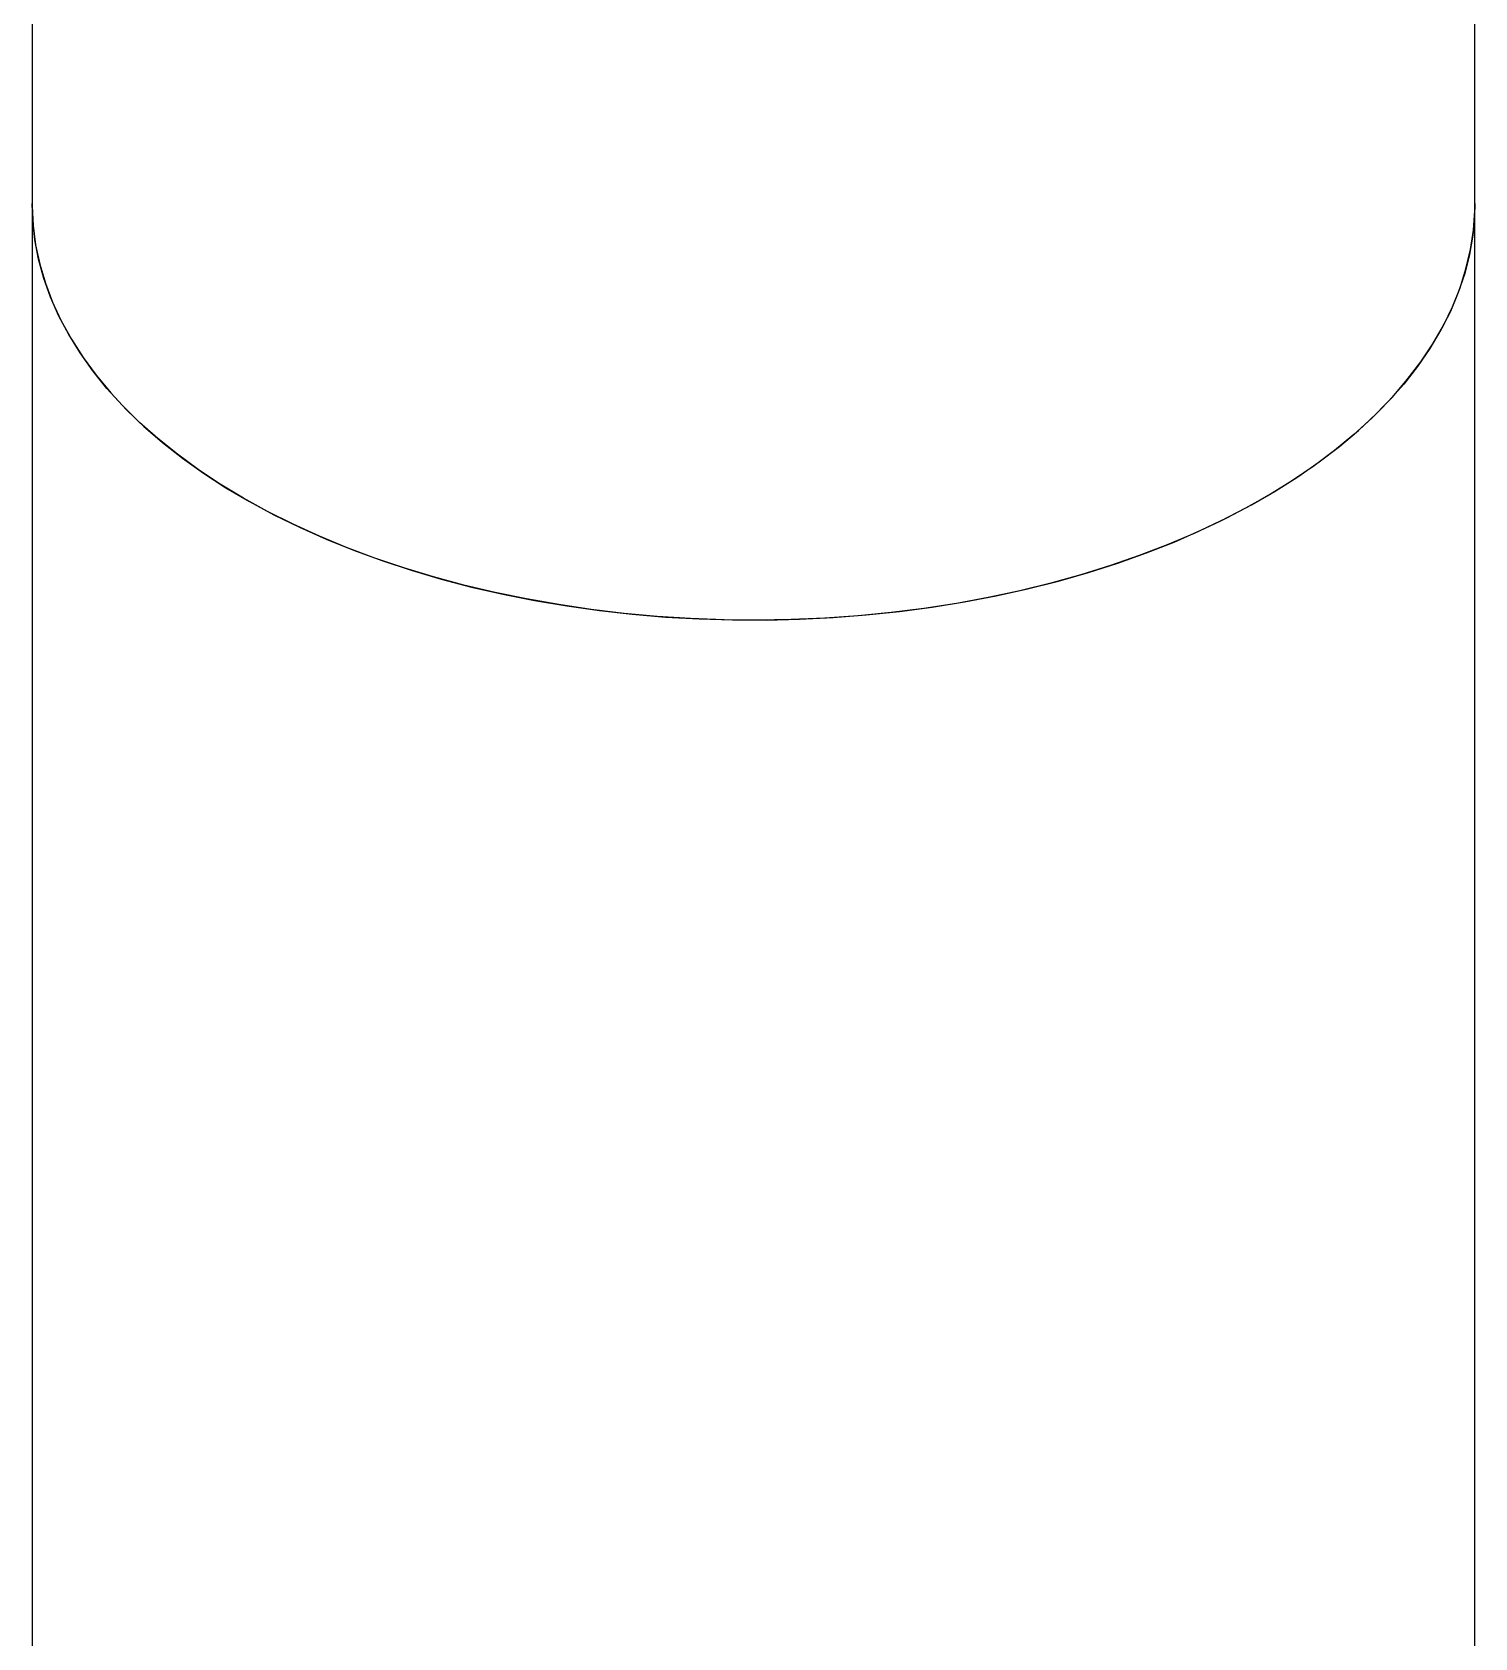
# Model space of a CAD drawing. Header units: inches. Extents: x 0.9 to 37.1, y -8.4 to 11.7.
# Drawn here: x 15.1145 to 15.2473, y 4.3392 to 4.487 of the extents above; entities that cross this region are included whole.
import ezdxf

# ---------------------------------------------------------------- set-up
doc = ezdxf.new("R2010")
doc.units = ezdxf.units.IN
doc.header["$MEASUREMENT"] = 0

msp = doc.modelspace()

# ---------------------------------------------------------------- linework, layer by layer
at = {"color": 7, "linetype": 'Continuous', "lineweight": 25}
for p, q in [((15.11449, 4.50463), (15.11449, 4.47117)), ((15.2473, 4.47117), (15.2473, 4.50462)), ((15.11449, 4.47117), (15.11449, 3.80143)), ((15.2473, 3.80143), (15.2473, 4.47117))]:
    msp.add_line(p, q, dxfattribs=at)
at = {"color": 7, "linetype": 'Continuous', "lineweight": 25, "flags": 128}
for points in [[(15.11449, 4.47117), (15.11449, 4.47095), (15.11458, 4.46916), (15.11481, 4.46738), (15.11519, 4.46561), (15.11571, 4.46385), (15.11637, 4.46211), (15.11717, 4.46039), (15.11811, 4.45869), (15.11918, 4.45702), (15.12039, 4.45537), (15.12173, 4.45377), (15.12319, 4.45219), (15.12478, 4.45067), (15.1265, 4.44918), (15.12833, 4.44774), (15.13027, 4.44636), (15.13233, 4.44502), (15.13449, 4.44375), (15.13675, 4.44253), (15.1391, 4.44138), (15.14155, 4.44029), (15.14408, 4.43926), (15.14669, 4.43831), (15.14938, 4.43743), (15.15213, 4.43662), (15.15495, 4.43588), (15.15782, 4.43522), (15.16074, 4.43464), (15.16371, 4.43414), (15.16671, 4.43372), (15.16974, 4.43338), (15.1728, 4.43312), (15.17588, 4.43294), (15.17896, 4.43285), (15.18205, 4.43284), (15.18514, 4.43291), (15.18822, 4.43307), (15.19128, 4.43331), (15.19432, 4.43363), (15.19733, 4.43403), (15.20031, 4.43451), (15.20324, 4.43507), (15.20613, 4.43571), (15.20896, 4.43643), (15.21173, 4.43722), (15.21443, 4.43808), (15.21706, 4.43902), (15.21961, 4.44002), (15.22208, 4.4411), (15.22446, 4.44224), (15.22675, 4.44344), (15.22893, 4.4447), (15.23101, 4.44602), (15.23298, 4.44739), (15.23484, 4.44882), (15.23659, 4.45029), (15.23821, 4.45181), (15.23971, 4.45337), (15.24108, 4.45497), (15.24232, 4.4566), (15.24343, 4.45827), (15.2444, 4.45996), (15.24523, 4.46168), (15.24593, 4.46342), (15.24648, 4.46517), (15.2469, 4.46694), (15.24716, 4.46872), (15.24729, 4.4705), (15.2473, 4.47117)], [(15.13394, 4.44406), (15.1318, 4.44535), (15.12978, 4.4467), (15.12786, 4.4481), (15.12606, 4.44955), (15.12437, 4.45104), (15.12281, 4.45258), (15.12138, 4.45416), (15.12007, 4.45578), (15.1189, 4.45743), (15.11786, 4.45911), (15.11695, 4.46082), (15.11619, 4.46255), (15.11556, 4.46429), (15.11508, 4.46605), (15.11474, 4.46783), (15.11454, 4.46961), (15.11449, 4.47117)], [(15.2473, 4.47117), (15.24727, 4.47005), (15.24711, 4.46827), (15.24681, 4.4665), (15.24636, 4.46473), (15.24577, 4.46298), (15.24504, 4.46125), (15.24417, 4.45954), (15.24316, 4.45785), (15.24202, 4.45619), (15.24075, 4.45456), (15.23935, 4.45298), (15.23782, 4.45142), (15.23616, 4.44992), (15.23439, 4.44846), (15.2325, 4.44704), (15.2305, 4.44568), (15.22839, 4.44438), (15.22618, 4.44313), (15.22387, 4.44195), (15.22147, 4.44082), (15.21898, 4.43977), (15.21641, 4.43878), (15.21376, 4.43786), (15.21104, 4.43701), (15.20826, 4.43624), (15.20541, 4.43554), (15.20251, 4.43492), (15.19957, 4.43438), (15.19658, 4.43392), (15.19357, 4.43354), (15.19052, 4.43324), (15.18745, 4.43302), (15.18437, 4.43289), (15.18128, 4.43283), (15.17819, 4.43287), (15.17511, 4.43298), (15.17203, 4.43318), (15.16898, 4.43346), (15.16596, 4.43382), (15.16296, 4.43426), (15.16001, 4.43478), (15.1571, 4.43538), (15.15424, 4.43606), (15.15144, 4.43681), (15.1487, 4.43764), (15.14603, 4.43854), (15.14344, 4.43951), (15.14093, 4.44055), (15.13851, 4.44166), (15.13617, 4.44283), (15.13394, 4.44406)]]:
    msp.add_lwpolyline(points, dxfattribs=at)

doc.saveas('drawing.dxf')
